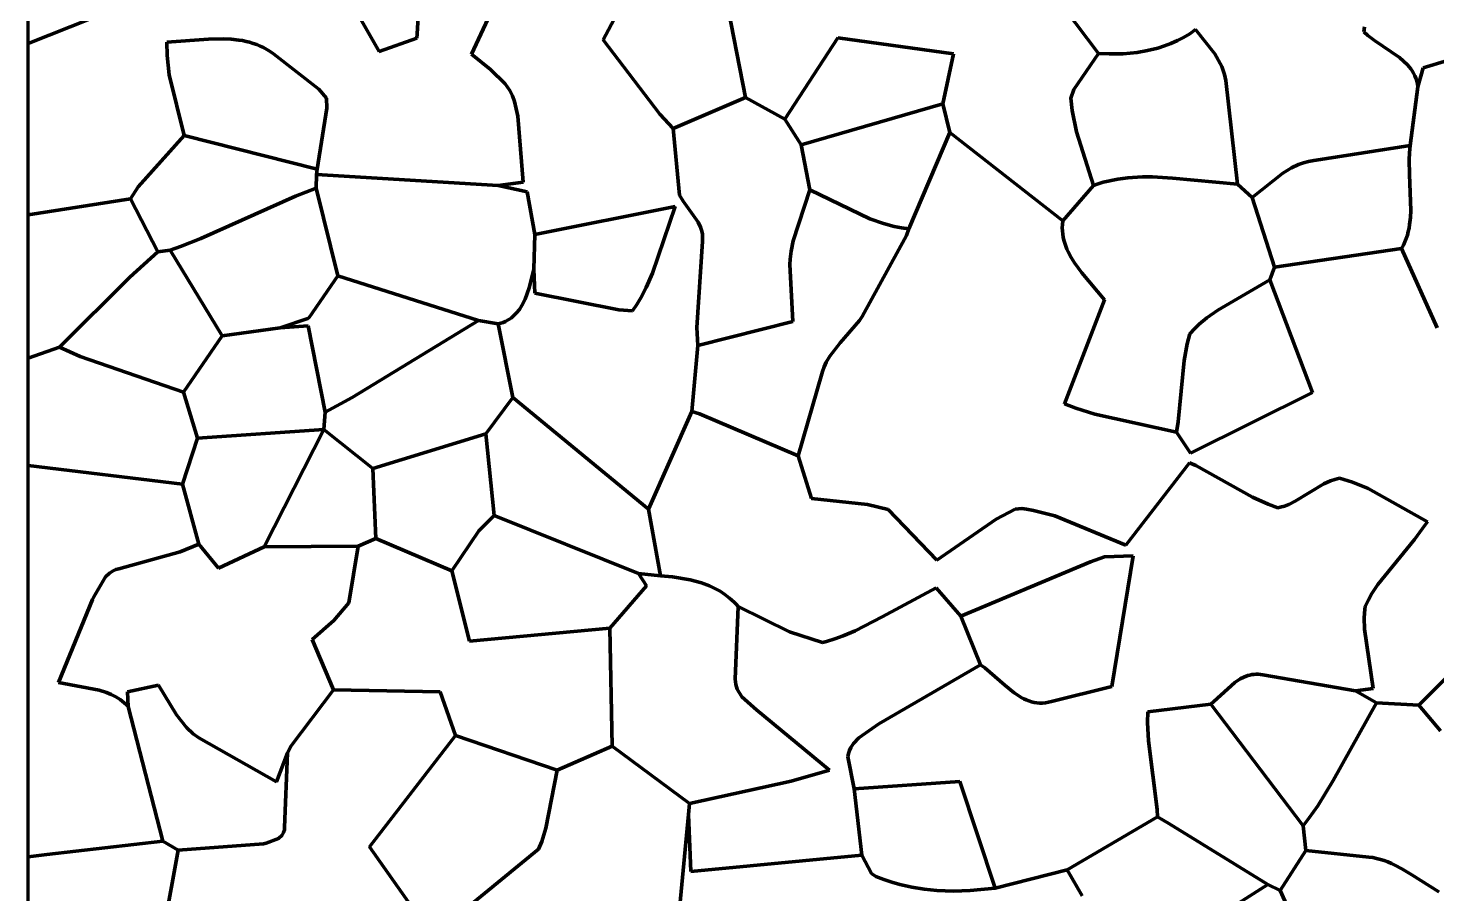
# Model space of a CAD drawing. Header units: millimetres. Extents: x 0 to 10.4, y 0 to 7.8.
# Drawn here: x 0 to 3.402, y 2.813 to 4.905 of the extents above; entities that cross this region are included whole.
import ezdxf

# ---------------------------------------------------------------- set-up
doc = ezdxf.new("R2010")
doc.units = ezdxf.units.MM
for name, color, linetype, lineweight in [('color#383838ff', 7, 'CONTINUOUS', 100), ('color#393939ff', 7, 'CONTINUOUS', 100), ('color#3e3e3eff', 7, 'CONTINUOUS', 100), ('color#464646ff', 7, 'CONTINUOUS', 100), ('color#474747ff', 7, 'CONTINUOUS', 100), ('color#494949ff', 7, 'CONTINUOUS', 100), ('color#4d4d4dff', 7, 'CONTINUOUS', 100), ('color#4e4e4eff', 7, 'CONTINUOUS', 100), ('color#525252ff', 7, 'CONTINUOUS', 100), ('color#545454ff', 7, 'CONTINUOUS', 100), ('color#555555ff', 7, 'CONTINUOUS', 100), ('color#565656ff', 7, 'CONTINUOUS', 100), ('color#585858ff', 7, 'CONTINUOUS', 100), ('color#595959ff', 7, 'CONTINUOUS', 100), ('color#5b5b5bff', 7, 'CONTINUOUS', 100), ('color#5c5c5cff', 7, 'CONTINUOUS', 100), ('color#606060ff', 7, 'CONTINUOUS', 100), ('color#626262ff', 7, 'CONTINUOUS', 100), ('color#636363ff', 7, 'CONTINUOUS', 100), ('color#676767ff', 7, 'CONTINUOUS', 100), ('color#686868ff', 7, 'CONTINUOUS', 100), ('color#696969ff', 7, 'CONTINUOUS', 100), ('color#6b6b6bff', 7, 'CONTINUOUS', 100), ('color#6c6c6cff', 7, 'CONTINUOUS', 100), ('color#6d6d6dff', 7, 'CONTINUOUS', 100), ('color#6e6e6eff', 7, 'CONTINUOUS', 100), ('color#6f6f6fff', 7, 'CONTINUOUS', 100), ('color#707070ff', 7, 'CONTINUOUS', 100), ('color#717171ff', 7, 'CONTINUOUS', 100), ('color#737373ff', 7, 'CONTINUOUS', 100), ('color#747474ff', 7, 'CONTINUOUS', 100), ('color#757575ff', 7, 'CONTINUOUS', 100), ('color#767676ff', 7, 'CONTINUOUS', 100), ('color#777777ff', 7, 'CONTINUOUS', 100), ('color#787878ff', 7, 'CONTINUOUS', 100), ('color#7b7b7bff', 7, 'CONTINUOUS', 100), ('color#7f7f7fff', 7, 'CONTINUOUS', 100), ('color#818181ff', 7, 'CONTINUOUS', 100), ('color#858585ff', 7, 'CONTINUOUS', 100), ('color#878787ff', 7, 'CONTINUOUS', 100), ('color#8c8c8cff', 7, 'CONTINUOUS', 100)]:
    doc.layers.add(name, color=color, linetype=linetype, lineweight=lineweight)

msp = doc.modelspace()

# ---------------------------------------------------------------- linework, layer by layer
at = {"layer": 'color#383838ff'}
for p, q in [((0.8245, 2.9271), (1.0317, 3.1957)), ((1.0317, 3.1957), (1.2772, 3.1122)), ((1.2772, 3.1122), (1.2502, 2.9722)), ((1.2502, 2.9722), (1.2401, 2.9402)), ((0.9282, 2.7798), (0.8245, 2.9271)), ((1.2401, 2.9402), (1.232, 2.9216)), ((1.232, 2.9216), (1.0539, 2.7745))]:
    msp.add_line(p, q, dxfattribs=at)
at = {"layer": 'color#393939ff'}
for p, q in [((0, 4.4535), (0.2473, 4.4921)), ((0.2473, 4.4921), (0.313, 4.364)), ((0, 4.1077), (0, 4.4535)), ((0.313, 4.364), (0.2452, 4.3029)), ((0.2452, 4.3029), (0.0754, 4.1341)), ((0.0754, 4.1341), (0, 4.1077))]:
    msp.add_line(p, q, dxfattribs=at)
at = {"layer": 'color#3e3e3eff'}
for p, q in [((0, 3.8482), (0.3723, 3.8033)), ((0, 2.9029), (0, 3.8482)), ((0.3723, 3.8033), (0.4123, 3.6579)), ((0.4123, 3.6579), (0.367, 3.6395)), ((0.367, 3.6395), (0.2191, 3.5988)), ((0.1866, 3.5792), (0.1584, 3.5305)), ((0.1967, 3.5884), (0.1866, 3.5792)), ((0.2055, 3.5939), (0.1967, 3.5884)), ((0.212, 3.5967), (0.2055, 3.5939)), ((0.2191, 3.5988), (0.212, 3.5967)), ((0.1556, 3.5242), (0.0732, 3.3236)), ((0.1584, 3.5305), (0.1556, 3.5242)), ((0.0732, 3.3236), (0.1715, 3.3056)), ((0.1715, 3.3056), (0.1891, 3.2998)), ((0.1891, 3.2998), (0.2005, 3.295)), ((0.2005, 3.295), (0.2114, 3.2894)), ((0.2114, 3.2894), (0.2218, 3.2828)), ((0.2218, 3.2828), (0.2269, 3.2791)), ((0.2269, 3.2791), (0.2317, 3.2751)), ((0.2317, 3.2751), (0.2365, 3.2709)), ((0.2365, 3.2709), (0.2411, 3.2663)), ((0.2411, 3.2663), (0.3251, 2.9403)), ((0.3251, 2.9403), (0.0448, 2.9082)), ((0.0448, 2.9082), (0, 2.9029))]:
    msp.add_line(p, q, dxfattribs=at)
at = {"layer": 'color#464646ff'}
for p, q in [((0.367, 3.6395), (0.4123, 3.6579)), ((0.4123, 3.6579), (0.4596, 3.6001)), ((0.4596, 3.6001), (0.5698, 3.6513)), ((0.5698, 3.6513), (0.7967, 3.6532)), ((0.7967, 3.6532), (0.774, 3.5167)), ((0.2191, 3.5988), (0.367, 3.6395)), ((0.1584, 3.5305), (0.1866, 3.5792)), ((0.1866, 3.5792), (0.1967, 3.5884)), ((0.1967, 3.5884), (0.2055, 3.5939)), ((0.2055, 3.5939), (0.212, 3.5967)), ((0.212, 3.5967), (0.2191, 3.5988)), ((0.0732, 3.3236), (0.1556, 3.5242)), ((0.1556, 3.5242), (0.1584, 3.5305)), ((0.774, 3.5167), (0.738, 3.4738)), ((0.738, 3.4738), (0.6862, 3.4275)), ((0.6862, 3.4275), (0.7376, 3.3059)), ((0.1715, 3.3056), (0.0732, 3.3236)), ((0.1891, 3.2998), (0.1715, 3.3056)), ((0.2005, 3.295), (0.1891, 3.2998)), ((0.3151, 3.3171), (0.2397, 3.3014)), ((0.2397, 3.3014), (0.2411, 3.2663)), ((0.3585, 3.2456), (0.3151, 3.3171)), ((0.7376, 3.3059), (0.6354, 3.171)), ((0.2114, 3.2894), (0.2005, 3.295)), ((0.2218, 3.2828), (0.2114, 3.2894)), ((0.2269, 3.2791), (0.2218, 3.2828)), ((0.2317, 3.2751), (0.2269, 3.2791)), ((0.2365, 3.2709), (0.2317, 3.2751)), ((0.2411, 3.2663), (0.2365, 3.2709)), ((0.3826, 3.2153), (0.3585, 3.2456)), ((0.3988, 3.2001), (0.3826, 3.2153)), ((0.4124, 3.1902), (0.3988, 3.2001)), ((0.5995, 3.0842), (0.4124, 3.1902)), ((0.6354, 3.171), (0.6261, 3.1538)), ((0.6261, 3.1538), (0.5995, 3.0842))]:
    msp.add_line(p, q, dxfattribs=at)
at = {"layer": 'color#474747ff'}
for p, q in [((0.4172, 4.3961), (0.6458, 4.499)), ((0.6458, 4.499), (0.6951, 4.5177)), ((0.6951, 4.5177), (0.7475, 4.3063)), ((0.3681, 4.3768), (0.4172, 4.3961)), ((0.3431, 4.3681), (0.3681, 4.3768)), ((0.4683, 4.1614), (0.3431, 4.3681)), ((0.7475, 4.3063), (0.6782, 4.2057)), ((0.675, 4.2028), (0.6087, 4.1809)), ((0.6782, 4.2057), (0.675, 4.2028)), ((0.6087, 4.1809), (0.4683, 4.1614)), ((1.2772, 3.1122), (1.4106, 3.1701)), ((1.4106, 3.1701), (1.5969, 3.0315)), ((1.2502, 2.9722), (1.2772, 3.1122)), ((1.5969, 3.0315), (1.5944, 3.0048)), ((1.5944, 3.0048), (1.5719, 2.7681)), ((1.2401, 2.9402), (1.2502, 2.9722)), ((0.0448, 2.9082), (0.3251, 2.9403)), ((0.3251, 2.9403), (0.3623, 2.9188)), ((1.232, 2.9216), (1.2401, 2.9402)), ((0, 2.9029), (0.0448, 2.9082)), ((0, 2.7585), (0, 2.9029)), ((0.3623, 2.9188), (0.294, 2.5466)), ((1.0539, 2.7745), (1.232, 2.9216))]:
    msp.add_line(p, q, dxfattribs=at)
at = {"layer": 'color#494949ff'}
for p, q in [((0.5698, 3.6513), (0.7139, 3.9348)), ((0.7139, 3.9348), (0.8323, 3.8407)), ((0.8323, 3.8407), (0.8396, 3.6718)), ((0.7967, 3.6532), (0.5698, 3.6513)), ((0.8396, 3.6718), (0.7967, 3.6532))]:
    msp.add_line(p, q, dxfattribs=at)
at = {"layer": 'color#4d4d4dff'}
for p, q in [((0, 4.1077), (0.0754, 4.1341)), ((0.0754, 4.1341), (0.1254, 4.1112)), ((0, 3.8482), (0, 4.1077)), ((0.1254, 4.1112), (0.3748, 4.025)), ((0.3748, 4.025), (0.4087, 3.9142)), ((0.4087, 3.9142), (0.3723, 3.8033)), ((0.3723, 3.8033), (0, 3.8482))]:
    msp.add_line(p, q, dxfattribs=at)
at = {"layer": 'color#4e4e4eff'}
for p, q in [((1.8276, 4.6851), (1.9553, 4.8811)), ((1.9553, 4.8811), (2.2343, 4.8427)), ((2.2343, 4.8427), (2.2085, 4.7214)), ((2.2085, 4.7214), (1.8668, 4.6229)), ((1.8668, 4.6229), (1.8276, 4.6851)), ((0.2659, 4.5215), (0.377, 4.6453)), ((0.377, 4.6453), (0.6975, 4.564)), ((0.6975, 4.564), (0.696, 4.5513)), ((0.696, 4.5513), (0.6951, 4.5177)), ((0.2473, 4.4921), (0.2659, 4.5215)), ((0.313, 4.364), (0.2473, 4.4921)), ((0.6458, 4.499), (0.4172, 4.3961)), ((0.6951, 4.5177), (0.6458, 4.499)), ((0.4172, 4.3961), (0.3681, 4.3768)), ((0.3431, 4.3681), (0.313, 4.364)), ((0.3681, 4.3768), (0.3431, 4.3681))]:
    msp.add_line(p, q, dxfattribs=at)
at = {"layer": 'color#525252ff'}
for p, q in [((1.0881, 3.6905), (1.1254, 3.7274)), ((1.1254, 3.7274), (1.4739, 3.5869)), ((1.0232, 3.5938), (1.0881, 3.6905)), ((1.0659, 3.4235), (1.0232, 3.5938)), ((1.4739, 3.5869), (1.4929, 3.5577)), ((1.4929, 3.5577), (1.4047, 3.4555)), ((1.4047, 3.4555), (1.0659, 3.4235))]:
    msp.add_line(p, q, dxfattribs=at)
at = {"layer": 'color#545454ff'}
for p, q in [((0.2452, 4.3029), (0.313, 4.364)), ((0.313, 4.364), (0.3431, 4.3681)), ((0.3431, 4.3681), (0.4683, 4.1614)), ((0.0754, 4.1341), (0.2452, 4.3029)), ((0.4683, 4.1614), (0.3748, 4.025)), ((0.1254, 4.1112), (0.0754, 4.1341)), ((0.3748, 4.025), (0.1254, 4.1112))]:
    msp.add_line(p, q, dxfattribs=at)
at = {"layer": 'color#555555ff'}
for p, q in [((1.5719, 2.7681), (1.5944, 3.0048)), ((1.5944, 3.0048), (1.6, 2.8673)), ((1.6, 2.8673), (2.0129, 2.9068)), ((2.0129, 2.9068), (2.0366, 2.8625)), ((2.0366, 2.8625), (2.0472, 2.855)), ((2.3353, 2.8272), (2.5087, 2.871)), ((2.5087, 2.871), (2.5452, 2.8087)), ((2.0472, 2.855), (2.0661, 2.8478)), ((2.0661, 2.8478), (2.0853, 2.8415)), ((2.0853, 2.8415), (2.1047, 2.836)), ((2.1047, 2.836), (2.1342, 2.8295)), ((2.1342, 2.8295), (2.1641, 2.8248)), ((2.1641, 2.8248), (2.1942, 2.8218)), ((2.275, 2.8213), (2.3353, 2.8272)), ((2.1942, 2.8218), (2.2346, 2.8202)), ((2.2346, 2.8202), (2.275, 2.8213))]:
    msp.add_line(p, q, dxfattribs=at)
at = {"layer": 'color#565656ff'}
for p, q in [((1.5577, 4.6624), (1.732, 4.7372)), ((1.732, 4.7372), (1.8276, 4.6851)), ((1.5729, 4.5015), (1.5577, 4.6624)), ((1.8276, 4.6851), (1.8668, 4.6229)), ((1.8668, 4.6229), (1.8876, 4.5143)), ((0.6951, 4.5177), (0.696, 4.5513)), ((0.696, 4.5513), (1.1352, 4.5241)), ((0.7475, 4.3063), (0.6951, 4.5177)), ((1.1352, 4.5241), (1.2049, 4.509)), ((1.2049, 4.509), (1.2239, 4.4064)), ((1.5814, 4.4863), (1.5729, 4.5015)), ((1.8876, 4.5143), (1.8474, 4.3911)), ((1.6177, 4.4358), (1.5814, 4.4863)), ((1.6234, 4.4242), (1.6177, 4.4358)), ((1.6263, 4.4162), (1.6234, 4.4242)), ((1.2239, 4.4064), (1.221, 4.322)), ((1.615, 4.1817), (1.6282, 4.3894)), ((1.6281, 4.4077), (1.6263, 4.4162)), ((1.6286, 4.4033), (1.6281, 4.4077)), ((1.6282, 4.3894), (1.6287, 4.3942)), ((1.6288, 4.3988), (1.6286, 4.4033)), ((1.6287, 4.3942), (1.6288, 4.3988)), ((1.8474, 4.3911), (1.8422, 4.3658)), ((1.8422, 4.3658), (1.8401, 4.3465)), ((1.221, 4.322), (1.21, 4.2772)), ((1.8401, 4.3465), (1.8397, 4.3335)), ((1.8397, 4.3335), (1.8463, 4.1961)), ((1.0875, 4.1984), (0.7475, 4.3063)), ((1.21, 4.2772), (1.2001, 4.2498)), ((1.1862, 4.2252), (1.1793, 4.2165)), ((1.1923, 4.2346), (1.1862, 4.2252)), ((1.2001, 4.2498), (1.1923, 4.2346)), ((1.1352, 4.19), (1.0875, 4.1984)), ((1.1412, 4.1917), (1.1352, 4.19)), ((1.147, 4.1938), (1.1412, 4.1917)), ((1.1525, 4.1962), (1.147, 4.1938)), ((1.1576, 4.1989), (1.1525, 4.1962)), ((1.1625, 4.2019), (1.1576, 4.1989)), ((1.1671, 4.2052), (1.1625, 4.2019)), ((1.1714, 4.2087), (1.1671, 4.2052)), ((1.1755, 4.2125), (1.1714, 4.2087)), ((1.1793, 4.2165), (1.1755, 4.2125)), ((1.8463, 4.1961), (1.6174, 4.1382)), ((1.6174, 4.1382), (1.615, 4.1817))]:
    msp.add_line(p, q, dxfattribs=at)
at = {"layer": 'color#585858ff'}
for p, q in [((2.7639, 2.69), (2.9939, 2.836)), ((2.9939, 2.836), (3.0233, 2.8218)), ((3.0233, 2.8218), (3.1177, 2.6153))]:
    msp.add_line(p, q, dxfattribs=at)
at = {"layer": 'color#595959ff'}
for p, q in [((0.3723, 3.8033), (0.4087, 3.9142)), ((0.4087, 3.9142), (0.7139, 3.9348)), ((0.7139, 3.9348), (0.5698, 3.6513)), ((0.4123, 3.6579), (0.3723, 3.8033)), ((0.4596, 3.6001), (0.4123, 3.6579)), ((0.5698, 3.6513), (0.4596, 3.6001))]:
    msp.add_line(p, q, dxfattribs=at)
at = {"layer": 'color#5b5b5bff'}
for p, q in [((0.3347, 4.8708), (0.4353, 4.8783)), ((0.3353, 4.8389), (0.3347, 4.8708)), ((0.4353, 4.8783), (0.4722, 4.8789)), ((0.4722, 4.8789), (0.4905, 4.8779)), ((0.4905, 4.8779), (0.5085, 4.8759)), ((0.5085, 4.8759), (0.5173, 4.8744)), ((0.5173, 4.8744), (0.5261, 4.8726)), ((0.5261, 4.8726), (0.5348, 4.8704)), ((0.5348, 4.8704), (0.5434, 4.8678)), ((0.5434, 4.8678), (0.5519, 4.8648)), ((0.5519, 4.8648), (0.5603, 4.8614)), ((0.3407, 4.7917), (0.3353, 4.8389)), ((0.5603, 4.8614), (0.5685, 4.8575)), ((0.5685, 4.8575), (0.5765, 4.8531)), ((0.5765, 4.8531), (0.5845, 4.8483)), ((0.5845, 4.8483), (0.5922, 4.8428)), ((0.5922, 4.8428), (0.7018, 4.7574)), ((0.377, 4.6453), (0.3407, 4.7917)), ((0.7018, 4.7574), (0.7206, 4.7354)), ((0.7206, 4.7354), (0.7209, 4.7114)), ((0.7209, 4.7114), (0.6975, 4.564)), ((0.6975, 4.564), (0.377, 4.6453)), ((0.2397, 3.3014), (0.3151, 3.3171)), ((0.2411, 3.2663), (0.2397, 3.3014)), ((0.3151, 3.3171), (0.3585, 3.2456)), ((0.3251, 2.9403), (0.2411, 3.2663)), ((0.3585, 3.2456), (0.3826, 3.2153)), ((0.3826, 3.2153), (0.3988, 3.2001)), ((0.3988, 3.2001), (0.4124, 3.1902)), ((0.4124, 3.1902), (0.5995, 3.0842)), ((0.5995, 3.0842), (0.6261, 3.1538)), ((0.6261, 3.1538), (0.6192, 2.9735)), ((0.6168, 2.9612), (0.6133, 2.9551)), ((0.6188, 2.9683), (0.6168, 2.9612)), ((0.6192, 2.9735), (0.6188, 2.9683)), ((0.3623, 2.9188), (0.3251, 2.9403)), ((0.5679, 2.9345), (0.3623, 2.9188)), ((0.5748, 2.9355), (0.5679, 2.9345)), ((0.6048, 2.947), (0.5748, 2.9355)), ((0.6133, 2.9551), (0.6048, 2.947))]:
    msp.add_line(p, q, dxfattribs=at)
at = {"layer": 'color#5c5c5cff'}
for p, q in [((0, 4.8676), (0, 5.0592)), ((0.3051, 4.9891), (0, 4.8676)), ((1.4739, 3.5869), (1.5271, 3.5812)), ((1.4929, 3.5577), (1.4739, 3.5869)), ((1.5271, 3.5812), (1.5557, 3.5789)), ((1.5557, 3.5789), (1.5983, 3.5722)), ((1.5983, 3.5722), (1.6258, 3.5647)), ((1.4047, 3.4555), (1.4929, 3.5577)), ((1.6258, 3.5647), (1.6457, 3.5573)), ((1.6457, 3.5573), (1.6584, 3.5513)), ((1.6584, 3.5513), (1.6708, 3.5445)), ((1.6708, 3.5445), (1.6826, 3.5367)), ((1.6826, 3.5367), (1.6939, 3.528)), ((1.6939, 3.528), (1.7046, 3.5183)), ((1.7046, 3.5183), (1.7097, 3.513)), ((1.7146, 3.5074), (1.7075, 3.3319)), ((1.7097, 3.513), (1.7146, 3.5074)), ((1.4106, 3.1701), (1.4047, 3.4555)), ((1.7075, 3.3319), (1.709, 3.3189)), ((1.709, 3.3189), (1.7119, 3.3081)), ((1.7119, 3.3081), (1.7234, 3.2896)), ((1.7234, 3.2896), (1.7585, 3.2577)), ((1.7585, 3.2577), (1.9348, 3.1123)), ((1.5969, 3.0315), (1.4106, 3.1701)), ((1.9348, 3.1123), (1.8428, 3.0853)), ((1.8428, 3.0853), (1.5969, 3.0315))]:
    msp.add_line(p, q, dxfattribs=at)
at = {"layer": 'color#606060ff'}
for p, q in [((0.6782, 4.2057), (0.7475, 4.3063)), ((0.7475, 4.3063), (1.0875, 4.1984)), ((0.6087, 4.1809), (0.675, 4.2028)), ((0.6765, 4.1856), (0.6087, 4.1809)), ((0.675, 4.2028), (0.6782, 4.2057)), ((0.7173, 3.9773), (0.6765, 4.1856)), ((1.0875, 4.1984), (0.7828, 4.0126)), ((0.7828, 4.0126), (0.7173, 3.9773)), ((2.5087, 2.871), (2.7269, 2.9996)), ((2.7269, 2.9996), (2.7549, 2.9833)), ((2.7549, 2.9833), (2.9939, 2.836)), ((2.5452, 2.8087), (2.5087, 2.871)), ((2.9939, 2.836), (2.7639, 2.69))]:
    msp.add_line(p, q, dxfattribs=at)
at = {"layer": 'color#626262ff'}
for p, q in [((1.0707, 4.8414), (1.1875, 5.0918)), ((1.4212, 4.9387), (1.3883, 4.8762)), ((1.3883, 4.8762), (1.5251, 4.6964)), ((1.1167, 4.8044), (1.0707, 4.8414)), ((1.1518, 4.7701), (1.1167, 4.8044)), ((1.1629, 4.7542), (1.1518, 4.7701)), ((1.1698, 4.741), (1.1629, 4.7542)), ((1.1742, 4.7271), (1.1698, 4.741)), ((1.1827, 4.6918), (1.1742, 4.7271)), ((1.5251, 4.6964), (1.5577, 4.6624)), ((1.1951, 4.5324), (1.1827, 4.6918)), ((1.5577, 4.6624), (1.5729, 4.5015)), ((1.1352, 4.5241), (1.1951, 4.5324)), ((1.2049, 4.509), (1.1352, 4.5241)), ((1.2239, 4.4064), (1.2049, 4.509)), ((1.5729, 4.5015), (1.5814, 4.4863)), ((1.5621, 4.4737), (1.2239, 4.4064)), ((1.5078, 4.3124), (1.5621, 4.4737)), ((1.5814, 4.4863), (1.6177, 4.4358)), ((1.6177, 4.4358), (1.6234, 4.4242)), ((1.6234, 4.4242), (1.6263, 4.4162)), ((1.6282, 4.3894), (1.615, 4.1817)), ((1.6263, 4.4162), (1.6281, 4.4077)), ((1.6281, 4.4077), (1.6286, 4.4033)), ((1.6287, 4.3942), (1.6282, 4.3894)), ((1.6286, 4.4033), (1.6288, 4.3988)), ((1.6288, 4.3988), (1.6287, 4.3942)), ((1.21, 4.2772), (1.221, 4.322)), ((1.221, 4.322), (1.2237, 4.2644)), ((1.4927, 4.278), (1.5078, 4.3124)), ((1.2001, 4.2498), (1.21, 4.2772)), ((1.2237, 4.2644), (1.4263, 4.2238)), ((1.4699, 4.2371), (1.4796, 4.2531)), ((1.4796, 4.2531), (1.4927, 4.278)), ((1.1793, 4.2165), (1.1862, 4.2252)), ((1.1862, 4.2252), (1.1923, 4.2346)), ((1.1923, 4.2346), (1.2001, 4.2498)), ((1.4263, 4.2238), (1.4593, 4.2215)), ((1.4593, 4.2215), (1.4699, 4.2371)), ((1.1352, 4.19), (1.1412, 4.1917)), ((1.17, 4.0121), (1.1352, 4.19)), ((1.1412, 4.1917), (1.147, 4.1938)), ((1.147, 4.1938), (1.1525, 4.1962)), ((1.1525, 4.1962), (1.1576, 4.1989)), ((1.1576, 4.1989), (1.1625, 4.2019)), ((1.1625, 4.2019), (1.1671, 4.2052)), ((1.1671, 4.2052), (1.1714, 4.2087)), ((1.1714, 4.2087), (1.1755, 4.2125)), ((1.1755, 4.2125), (1.1793, 4.2165)), ((1.615, 4.1817), (1.6174, 4.1382)), ((1.6174, 4.1382), (1.6029, 3.9786)), ((1.4981, 3.7426), (1.17, 4.0121)), ((1.6029, 3.9786), (1.4981, 3.7426)), ((0.8323, 3.8407), (1.1051, 3.9247)), ((1.1051, 3.9247), (1.1254, 3.7274)), ((0.8396, 3.6718), (0.8323, 3.8407)), ((1.1254, 3.7274), (1.0881, 3.6905)), ((1.0881, 3.6905), (1.0232, 3.5938)), ((1.0232, 3.5938), (0.8396, 3.6718)), ((0.6354, 3.171), (0.7376, 3.3059)), ((0.7376, 3.3059), (0.9951, 3.3015)), ((0.9951, 3.3015), (1.0317, 3.1957)), ((0.6261, 3.1538), (0.6354, 3.171)), ((1.0317, 3.1957), (0.8245, 2.9271)), ((0.6192, 2.9735), (0.6261, 3.1538)), ((0.6133, 2.9551), (0.6168, 2.9612)), ((0.6168, 2.9612), (0.6188, 2.9683)), ((0.6188, 2.9683), (0.6192, 2.9735)), ((0.3623, 2.9188), (0.5679, 2.9345)), ((0.5679, 2.9345), (0.5748, 2.9355)), ((0.5748, 2.9355), (0.6048, 2.947)), ((0.6048, 2.947), (0.6133, 2.9551)), ((0.8245, 2.9271), (0.9282, 2.7798)), ((0.294, 2.5466), (0.3623, 2.9188))]:
    msp.add_line(p, q, dxfattribs=at)
at = {"layer": 'color#636363ff'}
for p, q in [((1.8668, 4.6229), (2.2085, 4.7214)), ((2.2085, 4.7214), (2.2255, 4.6524)), ((2.2255, 4.6524), (2.127, 4.4195)), ((1.8876, 4.5143), (1.8668, 4.6229)), ((2.0321, 4.4441), (1.8876, 4.5143)), ((2.0658, 4.4325), (2.0321, 4.4441)), ((2.0916, 4.4256), (2.0658, 4.4325)), ((2.1091, 4.4221), (2.0916, 4.4256)), ((2.127, 4.4195), (2.1091, 4.4221))]:
    msp.add_line(p, q, dxfattribs=at)
at = {"layer": 'color#676767ff'}
for p, q in [((2.0626, 3.4825), (2.1929, 3.5525)), ((2.1929, 3.5525), (2.2526, 3.4844)), ((1.7075, 3.3319), (1.7146, 3.5074)), ((1.7146, 3.5074), (1.8382, 3.4465)), ((1.9969, 3.4488), (2.0626, 3.4825)), ((2.2526, 3.4844), (2.2995, 3.3669)), ((1.8382, 3.4465), (1.918, 3.4203)), ((1.9483, 3.4293), (1.968, 3.4365)), ((1.968, 3.4365), (1.9969, 3.4488)), ((1.918, 3.4203), (1.9282, 3.423)), ((1.9282, 3.423), (1.9483, 3.4293)), ((2.2995, 3.3669), (2.0546, 3.2237)), ((1.709, 3.3189), (1.7075, 3.3319)), ((1.7119, 3.3081), (1.709, 3.3189)), ((1.7234, 3.2896), (1.7119, 3.3081)), ((1.7585, 3.2577), (1.7234, 3.2896)), ((1.9348, 3.1123), (1.7585, 3.2577)), ((2.0546, 3.2237), (2.006, 3.1905)), ((1.9867, 3.1666), (1.9835, 3.1596)), ((1.9928, 3.1763), (1.9867, 3.1666)), ((2.006, 3.1905), (1.9928, 3.1763)), ((1.9812, 3.1521), (1.9797, 3.1441)), ((1.9797, 3.1441), (1.9946, 3.0672)), ((1.9835, 3.1596), (1.9812, 3.1521)), ((1.8428, 3.0853), (1.9348, 3.1123)), ((1.5969, 3.0315), (1.8428, 3.0853)), ((1.9946, 3.0672), (2.0129, 2.9068)), ((1.5944, 3.0048), (1.5969, 3.0315)), ((1.6, 2.8673), (1.5944, 3.0048)), ((2.0129, 2.9068), (1.6, 2.8673))]:
    msp.add_line(p, q, dxfattribs=at)
at = {"layer": 'color#686868ff'}
for p, q in [((0.9397, 4.8906), (0.9555, 5.1741)), ((1.1875, 5.0918), (1.0707, 4.8414)), ((0, 4.8676), (0.3051, 4.9891)), ((0.7865, 4.9554), (0.8477, 4.8482)), ((0, 4.4535), (0, 4.8676)), ((0.4353, 4.8783), (0.3347, 4.8708)), ((0.3347, 4.8708), (0.3353, 4.8389)), ((0.4722, 4.8789), (0.4353, 4.8783)), ((0.4905, 4.8779), (0.4722, 4.8789)), ((0.5085, 4.8759), (0.4905, 4.8779)), ((0.5173, 4.8744), (0.5085, 4.8759)), ((0.5261, 4.8726), (0.5173, 4.8744)), ((0.5348, 4.8704), (0.5261, 4.8726)), ((0.5434, 4.8678), (0.5348, 4.8704)), ((0.5519, 4.8648), (0.5434, 4.8678)), ((0.5603, 4.8614), (0.5519, 4.8648)), ((0.8477, 4.8482), (0.9383, 4.8806)), ((0.9383, 4.8806), (0.9397, 4.8906)), ((0.3353, 4.8389), (0.3407, 4.7917)), ((0.5685, 4.8575), (0.5603, 4.8614)), ((0.5765, 4.8531), (0.5685, 4.8575)), ((0.5845, 4.8483), (0.5765, 4.8531)), ((0.5922, 4.8428), (0.5845, 4.8483)), ((0.7018, 4.7574), (0.5922, 4.8428)), ((1.0707, 4.8414), (1.1167, 4.8044)), ((1.1167, 4.8044), (1.1518, 4.7701)), ((0.3407, 4.7917), (0.377, 4.6453)), ((1.1518, 4.7701), (1.1629, 4.7542)), ((0.7206, 4.7354), (0.7018, 4.7574)), ((0.7209, 4.7114), (0.7206, 4.7354)), ((1.1629, 4.7542), (1.1698, 4.741)), ((1.1698, 4.741), (1.1742, 4.7271)), ((0.6975, 4.564), (0.7209, 4.7114)), ((1.1742, 4.7271), (1.1827, 4.6918)), ((1.1827, 4.6918), (1.1951, 4.5324)), ((0.377, 4.6453), (0.2659, 4.5215)), ((0.696, 4.5513), (0.6975, 4.564)), ((1.1352, 4.5241), (0.696, 4.5513)), ((1.1951, 4.5324), (1.1352, 4.5241)), ((0.2473, 4.4921), (0, 4.4535)), ((0.2659, 4.5215), (0.2473, 4.4921))]:
    msp.add_line(p, q, dxfattribs=at)
at = {"layer": 'color#696969ff'}
for p, q in [((1.8474, 4.3911), (1.8876, 4.5143)), ((1.8876, 4.5143), (2.0321, 4.4441)), ((2.0321, 4.4441), (2.0658, 4.4325)), ((2.0658, 4.4325), (2.0916, 4.4256)), ((2.0916, 4.4256), (2.1091, 4.4221)), ((1.8422, 4.3658), (1.8474, 4.3911)), ((2.1208, 4.404), (2.0137, 4.2082)), ((2.1091, 4.4221), (2.127, 4.4195)), ((2.127, 4.4195), (2.1208, 4.404)), ((1.8401, 4.3465), (1.8422, 4.3658)), ((1.8397, 4.3335), (1.8401, 4.3465)), ((1.8463, 4.1961), (1.8397, 4.3335)), ((1.6174, 4.1382), (1.8463, 4.1961)), ((2.0073, 4.1983), (1.9612, 4.1445)), ((2.0137, 4.2082), (2.0073, 4.1983)), ((1.6029, 3.9786), (1.6174, 4.1382)), ((1.9612, 4.1445), (1.9357, 4.1125)), ((1.9219, 4.0868), (1.918, 4.0755)), ((1.9268, 4.0974), (1.9219, 4.0868)), ((1.9357, 4.1125), (1.9268, 4.0974)), ((1.9164, 4.0696), (1.8596, 3.8714)), ((1.918, 4.0755), (1.9164, 4.0696)), ((1.1051, 3.9247), (1.17, 4.0121)), ((1.17, 4.0121), (1.4981, 3.7426)), ((1.6211, 3.9725), (1.6029, 3.9786)), ((1.8596, 3.8714), (1.6211, 3.9725)), ((1.1254, 3.7274), (1.1051, 3.9247)), ((1.4981, 3.7426), (1.5271, 3.5812)), ((1.4739, 3.5869), (1.1254, 3.7274)), ((1.5271, 3.5812), (1.4739, 3.5869))]:
    msp.add_line(p, q, dxfattribs=at)
at = {"layer": 'color#6b6b6bff'}
for p, q in [((0.774, 3.5167), (0.7967, 3.6532)), ((0.7967, 3.6532), (0.8396, 3.6718)), ((0.8396, 3.6718), (1.0232, 3.5938)), ((1.0232, 3.5938), (1.0659, 3.4235)), ((0.738, 3.4738), (0.774, 3.5167)), ((0.6862, 3.4275), (0.738, 3.4738)), ((1.0659, 3.4235), (1.4047, 3.4555)), ((1.4047, 3.4555), (1.4106, 3.1701)), ((0.7376, 3.3059), (0.6862, 3.4275)), ((0.9951, 3.3015), (0.7376, 3.3059)), ((1.0317, 3.1957), (0.9951, 3.3015)), ((2.7039, 3.2534), (2.8558, 3.2714)), ((2.8558, 3.2714), (3.079, 2.9777)), ((2.7031, 3.227), (2.7039, 3.2534)), ((2.7054, 3.1832), (2.7031, 3.227)), ((1.2772, 3.1122), (1.0317, 3.1957)), ((1.4106, 3.1701), (1.2772, 3.1122)), ((2.726, 3.0172), (2.7054, 3.1832)), ((2.7269, 2.9996), (2.726, 3.0172)), ((2.7549, 2.9833), (2.7269, 2.9996)), ((2.9939, 2.836), (2.7549, 2.9833)), ((3.079, 2.9777), (3.0853, 2.9183)), ((3.0853, 2.9183), (3.0233, 2.8218)), ((3.0233, 2.8218), (2.9939, 2.836))]:
    msp.add_line(p, q, dxfattribs=at)
at = {"layer": 'color#6c6c6cff'}
for p, q in [((1.9946, 3.0672), (2.25, 3.085)), ((2.0129, 2.9068), (1.9946, 3.0672)), ((2.25, 3.085), (2.3353, 2.8272)), ((2.0366, 2.8625), (2.0129, 2.9068)), ((2.0472, 2.855), (2.0366, 2.8625)), ((2.0661, 2.8478), (2.0472, 2.855)), ((2.0853, 2.8415), (2.0661, 2.8478)), ((2.1047, 2.836), (2.0853, 2.8415)), ((2.1342, 2.8295), (2.1047, 2.836)), ((2.1641, 2.8248), (2.1342, 2.8295)), ((2.1942, 2.8218), (2.1641, 2.8248)), ((2.3353, 2.8272), (2.275, 2.8213)), ((2.2346, 2.8202), (2.1942, 2.8218)), ((2.275, 2.8213), (2.2346, 2.8202))]:
    msp.add_line(p, q, dxfattribs=at)
at = {"layer": 'color#6d6d6dff'}
for p, q in [((2.5845, 4.8436), (2.4052, 5.081)), ((2.8192, 4.901), (2.8049, 4.8912)), ((2.8657, 4.8422), (2.8192, 4.901)), ((3.2267, 4.9081), (3.2256, 4.8956)), ((2.7596, 4.8676), (2.7438, 4.8616)), ((2.7751, 4.8745), (2.7596, 4.8676)), ((2.7902, 4.8823), (2.7751, 4.8745)), ((2.8049, 4.8912), (2.7902, 4.8823)), ((3.2256, 4.8956), (3.2351, 4.8868)), ((3.2351, 4.8868), (3.2508, 4.8747)), ((3.2508, 4.8747), (3.3117, 4.8335)), ((2.6101, 4.8424), (2.5845, 4.8436)), ((2.6443, 4.8429), (2.6101, 4.8424)), ((2.6782, 4.8461), (2.6443, 4.8429)), ((2.7032, 4.8504), (2.6782, 4.8461)), ((2.7278, 4.8565), (2.7032, 4.8504)), ((2.7438, 4.8616), (2.7278, 4.8565)), ((2.8822, 4.8117), (2.8657, 4.8422)), ((3.3117, 4.8335), (3.3216, 4.8252)), ((2.8888, 4.7929), (2.8822, 4.8117)), ((3.3216, 4.8252), (3.3307, 4.8162)), ((3.3307, 4.8162), (3.3349, 4.8114)), ((3.3349, 4.8114), (3.3388, 4.8063)), ((3.3388, 4.8063), (3.3424, 4.8011)), ((3.3424, 4.8011), (3.3456, 4.7955)), ((2.892, 4.778), (2.8888, 4.7929)), ((2.9201, 4.528), (2.892, 4.778)), ((3.356, 4.7632), (3.3377, 4.6207)), ((3.3456, 4.7955), (3.3485, 4.7897)), ((3.3485, 4.7897), (3.351, 4.7836)), ((3.351, 4.7836), (3.3531, 4.7771)), ((3.3531, 4.7771), (3.3548, 4.7704)), ((3.3548, 4.7704), (3.356, 4.7632)), ((3.3377, 4.6207), (3.1107, 4.5854)), ((3.0509, 4.5674), (3.0295, 4.5546)), ((3.0678, 4.5753), (3.0509, 4.5674)), ((3.0795, 4.5794), (3.0678, 4.5753)), ((3.0917, 4.5827), (3.0795, 4.5794)), ((3.1043, 4.5848), (3.0917, 4.5827)), ((3.1107, 4.5854), (3.1043, 4.5848)), ((2.9554, 4.4958), (2.9201, 4.528)), ((3.0295, 4.5546), (2.9554, 4.4958)), ((2.2526, 3.4844), (2.5652, 3.6154)), ((2.5652, 3.6154), (2.5995, 3.6277)), ((2.5995, 3.6277), (2.6683, 3.6296)), ((2.6683, 3.6296), (2.6169, 3.314)), ((2.2995, 3.3669), (2.2526, 3.4844)), ((2.3103, 3.3592), (2.2995, 3.3669)), ((2.3586, 3.3171), (2.3103, 3.3592)), ((2.3807, 3.2991), (2.3586, 3.3171)), ((2.6169, 3.314), (2.471, 3.278)), ((2.3922, 3.2913), (2.3807, 3.2991)), ((2.3981, 3.2878), (2.3922, 3.2913)), ((2.4041, 3.2846), (2.3981, 3.2878)), ((2.4102, 3.2817), (2.4041, 3.2846)), ((2.4164, 3.2793), (2.4102, 3.2817)), ((2.4227, 3.2773), (2.4164, 3.2793)), ((2.4291, 3.2758), (2.4227, 3.2773)), ((2.4357, 3.2747), (2.4291, 3.2758)), ((2.4425, 3.2742), (2.4357, 3.2747)), ((2.4493, 3.2742), (2.4425, 3.2742)), ((2.4564, 3.2748), (2.4493, 3.2742)), ((2.4636, 3.2761), (2.4564, 3.2748)), ((2.471, 3.278), (2.4636, 3.2761))]:
    msp.add_line(p, q, dxfattribs=at)
at = {"layer": 'color#6e6e6eff'}
for p, q in [((1.6814, 4.9973), (1.732, 4.7372)), ((1.3883, 4.8762), (1.4212, 4.9387)), ((1.5251, 4.6964), (1.3883, 4.8762)), ((1.732, 4.7372), (1.5577, 4.6624)), ((1.5577, 4.6624), (1.5251, 4.6964))]:
    msp.add_line(p, q, dxfattribs=at)
at = {"layer": 'color#6f6f6fff'}
for p, q in [((0.7828, 4.0126), (1.0875, 4.1984)), ((1.0875, 4.1984), (1.1352, 4.19)), ((1.1352, 4.19), (1.17, 4.0121)), ((0.7173, 3.9773), (0.7828, 4.0126)), ((1.17, 4.0121), (1.1051, 3.9247)), ((0.7139, 3.9348), (0.7173, 3.9773)), ((0.8323, 3.8407), (0.7139, 3.9348)), ((1.1051, 3.9247), (0.8323, 3.8407))]:
    msp.add_line(p, q, dxfattribs=at)
at = {"layer": 'color#707070ff'}
for p, q in [((0.9555, 5.1741), (0.9397, 4.8906)), ((0.8477, 4.8482), (0.7865, 4.9554)), ((0.9383, 4.8806), (0.8477, 4.8482)), ((0.9397, 4.8906), (0.9383, 4.8806))]:
    msp.add_line(p, q, dxfattribs=at)
at = {"layer": 'color#717171ff'}
for p, q in [((2.4052, 5.081), (2.5845, 4.8436)), ((1.732, 4.7372), (1.6814, 4.9973)), ((1.9553, 4.8811), (1.8276, 4.6851)), ((2.2343, 4.8427), (1.9553, 4.8811)), ((2.2085, 4.7214), (2.2343, 4.8427)), ((2.5845, 4.8436), (2.5252, 4.7563)), ((1.8276, 4.6851), (1.732, 4.7372)), ((2.5252, 4.7563), (2.5181, 4.7355)), ((2.5181, 4.7355), (2.5211, 4.7056)), ((2.2255, 4.6524), (2.2085, 4.7214)), ((2.5211, 4.7056), (2.5319, 4.6542)), ((2.4982, 4.4388), (2.2255, 4.6524)), ((2.5319, 4.6542), (2.5725, 4.5248)), ((2.5725, 4.5248), (2.4982, 4.4388)), ((2.8727, 4.2234), (2.9987, 4.2966)), ((2.9987, 4.2966), (3.1018, 4.0247)), ((2.8465, 4.2047), (2.8727, 4.2234)), ((2.8165, 4.178), (2.828, 4.1892)), ((2.828, 4.1892), (2.8465, 4.2047)), ((2.7992, 4.1422), (2.8056, 4.166)), ((2.8056, 4.166), (2.8165, 4.178)), ((2.7919, 4.1016), (2.7992, 4.1422)), ((2.7772, 3.9532), (2.7919, 4.1016)), ((3.1018, 4.0247), (2.8065, 3.8776)), ((2.7727, 3.9288), (2.7772, 3.9532)), ((2.8065, 3.8776), (2.7727, 3.9288))]:
    msp.add_line(p, q, dxfattribs=at)
at = {"layer": 'color#737373ff'}
for p, q in [((3.0233, 2.8218), (3.0853, 2.9183)), ((3.0853, 2.9183), (3.2374, 2.9023)), ((3.2374, 2.9023), (3.247, 2.9009)), ((3.247, 2.9009), (3.2564, 2.8991)), ((3.2564, 2.8991), (3.2656, 2.8967)), ((3.2656, 2.8967), (3.2746, 2.8938)), ((3.2746, 2.8938), (3.2834, 2.8905)), ((3.2834, 2.8905), (3.2921, 2.8869)), ((3.2921, 2.8869), (3.3006, 2.8829)), ((3.3006, 2.8829), (3.3173, 2.874)), ((3.3173, 2.874), (3.3417, 2.8591)), ((3.3417, 2.8591), (3.4063, 2.8181)), ((3.1177, 2.6153), (3.0233, 2.8218))]:
    msp.add_line(p, q, dxfattribs=at)
at = {"layer": 'color#747474ff'}
for p, q in [((3.1107, 4.5854), (3.3377, 4.6207)), ((3.3359, 4.6035), (3.3351, 4.5862)), ((3.3377, 4.6207), (3.3359, 4.6035)), ((3.0295, 4.5546), (3.0509, 4.5674)), ((3.0509, 4.5674), (3.0678, 4.5753)), ((3.0678, 4.5753), (3.0795, 4.5794)), ((3.0795, 4.5794), (3.0917, 4.5827)), ((3.0917, 4.5827), (3.1043, 4.5848)), ((3.1043, 4.5848), (3.1107, 4.5854)), ((3.3351, 4.5862), (3.3358, 4.5513)), ((2.9554, 4.4958), (3.0295, 4.5546)), ((3.3358, 4.5513), (3.3392, 4.4641)), ((3.0095, 4.3272), (2.9554, 4.4958)), ((3.3392, 4.4641), (3.3382, 4.4469)), ((3.3361, 4.4299), (3.3346, 4.4215)), ((3.3382, 4.4469), (3.3361, 4.4299)), ((3.3246, 4.3884), (3.3209, 4.3803)), ((3.3278, 4.3966), (3.3246, 4.3884)), ((3.3305, 4.4048), (3.3278, 4.3966)), ((3.3327, 4.4131), (3.3305, 4.4048)), ((3.3346, 4.4215), (3.3327, 4.4131)), ((3.3168, 4.3723), (3.0095, 4.3272)), ((3.3209, 4.3803), (3.3168, 4.3723))]:
    msp.add_line(p, q, dxfattribs=at)
at = {"layer": 'color#757575ff'}
for p, q in [((1.2239, 4.4064), (1.5621, 4.4737)), ((1.5621, 4.4737), (1.5078, 4.3124)), ((1.221, 4.322), (1.2239, 4.4064)), ((1.2237, 4.2644), (1.221, 4.322)), ((1.5078, 4.3124), (1.4927, 4.278)), ((1.4263, 4.2238), (1.2237, 4.2644)), ((1.4796, 4.2531), (1.4699, 4.2371)), ((1.4927, 4.278), (1.4796, 4.2531)), ((1.4593, 4.2215), (1.4263, 4.2238)), ((1.4699, 4.2371), (1.4593, 4.2215))]:
    msp.add_line(p, q, dxfattribs=at)
at = {"layer": 'color#767676ff'}
for p, q in [((3.2256, 4.8956), (3.2267, 4.9081)), ((3.2351, 4.8868), (3.2256, 4.8956)), ((3.2508, 4.8747), (3.2351, 4.8868)), ((3.3117, 4.8335), (3.2508, 4.8747)), ((3.3216, 4.8252), (3.3117, 4.8335)), ((3.5104, 4.8519), (3.3688, 4.8087)), ((3.3307, 4.8162), (3.3216, 4.8252)), ((3.3349, 4.8114), (3.3307, 4.8162)), ((3.3388, 4.8063), (3.3349, 4.8114)), ((3.3424, 4.8011), (3.3388, 4.8063)), ((3.3456, 4.7955), (3.3424, 4.8011)), ((3.3688, 4.8087), (3.356, 4.7632)), ((3.3485, 4.7897), (3.3456, 4.7955)), ((3.351, 4.7836), (3.3485, 4.7897)), ((3.3531, 4.7771), (3.351, 4.7836)), ((3.3548, 4.7704), (3.3531, 4.7771)), ((3.356, 4.7632), (3.3548, 4.7704))]:
    msp.add_line(p, q, dxfattribs=at)
at = {"layer": 'color#777777ff'}
for p, q in [((1.4981, 3.7426), (1.6029, 3.9786)), ((1.6029, 3.9786), (1.6211, 3.9725)), ((1.6211, 3.9725), (1.8596, 3.8714)), ((1.8596, 3.8714), (1.8913, 3.7683)), ((2.6507, 3.6556), (2.8045, 3.8546)), ((2.8045, 3.8546), (2.8196, 3.8478)), ((2.8196, 3.8478), (2.9568, 3.7717)), ((3.129, 3.8038), (3.1446, 3.8109)), ((3.1446, 3.8109), (3.1554, 3.8146)), ((3.1554, 3.8146), (3.1667, 3.8173)), ((3.1667, 3.8173), (3.1981, 3.8078)), ((3.0599, 3.7617), (3.129, 3.8038)), ((3.1981, 3.8078), (3.2361, 3.7928)), ((3.2361, 3.7928), (3.3788, 3.7118)), ((1.5271, 3.5812), (1.4981, 3.7426)), ((1.8913, 3.7683), (2.0265, 3.7535)), ((2.0265, 3.7535), (2.0768, 3.7419)), ((2.0768, 3.7419), (2.1943, 3.6198)), ((2.3372, 3.7181), (2.3834, 3.7425)), ((2.3834, 3.7425), (2.3995, 3.7445)), ((2.3995, 3.7445), (2.4107, 3.7429)), ((2.4107, 3.7429), (2.4281, 3.7396)), ((2.9568, 3.7717), (2.9941, 3.7545)), ((2.9941, 3.7545), (3.0174, 3.7461)), ((3.0174, 3.7461), (3.023, 3.7472)), ((3.023, 3.7472), (3.0339, 3.7502)), ((3.0339, 3.7502), (3.0445, 3.7542)), ((3.0445, 3.7542), (3.0599, 3.7617)), ((2.1943, 3.6198), (2.3372, 3.7181)), ((2.4281, 3.7396), (2.4793, 3.7263)), ((2.4793, 3.7263), (2.6507, 3.6556)), ((3.3788, 3.7118), (3.3739, 3.7046)), ((3.3739, 3.7046), (3.3476, 3.6696)), ((3.3476, 3.6696), (3.2592, 3.5606)), ((2.5652, 3.6154), (2.2526, 3.4844)), ((2.5995, 3.6277), (2.5652, 3.6154)), ((2.6683, 3.6296), (2.5995, 3.6277)), ((2.6169, 3.314), (2.6683, 3.6296)), ((1.5557, 3.5789), (1.5271, 3.5812)), ((1.5983, 3.5722), (1.5557, 3.5789)), ((1.6258, 3.5647), (1.5983, 3.5722)), ((1.6457, 3.5573), (1.6258, 3.5647)), ((1.6584, 3.5513), (1.6457, 3.5573)), ((1.6708, 3.5445), (1.6584, 3.5513)), ((1.6826, 3.5367), (1.6708, 3.5445)), ((2.1929, 3.5525), (2.0626, 3.4825)), ((2.2526, 3.4844), (2.1929, 3.5525)), ((3.245, 3.5387), (3.2364, 3.5235)), ((3.2592, 3.5606), (3.245, 3.5387)), ((1.6939, 3.528), (1.6826, 3.5367)), ((1.7046, 3.5183), (1.6939, 3.528)), ((1.7097, 3.513), (1.7046, 3.5183)), ((1.7146, 3.5074), (1.7097, 3.513)), ((1.8382, 3.4465), (1.7146, 3.5074)), ((3.2286, 3.5078), (3.2278, 3.5009)), ((3.2364, 3.5235), (3.2286, 3.5078)), ((2.0626, 3.4825), (1.9969, 3.4488)), ((3.2278, 3.5009), (3.2265, 3.4804)), ((3.2265, 3.4804), (3.2271, 3.453)), ((1.918, 3.4203), (1.8382, 3.4465)), ((1.968, 3.4365), (1.9483, 3.4293)), ((1.9969, 3.4488), (1.968, 3.4365)), ((3.2271, 3.453), (3.2477, 3.3098)), ((1.9282, 3.423), (1.918, 3.4203)), ((1.9483, 3.4293), (1.9282, 3.423)), ((2.0546, 3.2237), (2.2995, 3.3669)), ((2.2995, 3.3669), (2.3103, 3.3592)), ((2.3103, 3.3592), (2.3586, 3.3171)), ((2.9357, 3.3371), (2.9267, 3.3325)), ((2.9451, 3.3406), (2.9357, 3.3371)), ((2.9499, 3.3419), (2.9451, 3.3406)), ((2.9549, 3.3429), (2.9499, 3.3419)), ((2.9599, 3.3435), (2.9549, 3.3429)), ((2.9651, 3.3438), (2.9599, 3.3435)), ((2.9704, 3.3437), (2.9651, 3.3438)), ((2.9758, 3.3432), (2.9704, 3.3437)), ((2.9814, 3.3422), (2.9758, 3.3432)), ((3.2051, 3.304), (2.9814, 3.3422)), ((2.3586, 3.3171), (2.3807, 3.2991)), ((2.471, 3.278), (2.6169, 3.314)), ((2.9138, 3.3241), (2.8633, 3.278)), ((2.9267, 3.3325), (2.9138, 3.3241)), ((3.2477, 3.3098), (3.2051, 3.304)), ((2.3807, 3.2991), (2.3922, 3.2913)), ((2.3922, 3.2913), (2.3981, 3.2878)), ((2.3981, 3.2878), (2.4041, 3.2846)), ((2.4041, 3.2846), (2.4102, 3.2817)), ((2.4102, 3.2817), (2.4164, 3.2793)), ((2.4164, 3.2793), (2.4227, 3.2773)), ((2.4227, 3.2773), (2.4291, 3.2758)), ((2.4291, 3.2758), (2.4357, 3.2747)), ((2.4357, 3.2747), (2.4425, 3.2742)), ((2.4425, 3.2742), (2.4493, 3.2742)), ((2.4493, 3.2742), (2.4564, 3.2748)), ((2.4564, 3.2748), (2.4636, 3.2761)), ((2.4636, 3.2761), (2.471, 3.278)), ((2.8558, 3.2714), (2.7039, 3.2534)), ((2.8633, 3.278), (2.8558, 3.2714)), ((2.7039, 3.2534), (2.7031, 3.227)), ((2.006, 3.1905), (2.0546, 3.2237)), ((2.7031, 3.227), (2.7054, 3.1832)), ((1.9835, 3.1596), (1.9867, 3.1666)), ((1.9867, 3.1666), (1.9928, 3.1763)), ((1.9928, 3.1763), (2.006, 3.1905)), ((2.7054, 3.1832), (2.726, 3.0172)), ((1.9797, 3.1441), (1.9812, 3.1521)), ((1.9946, 3.0672), (1.9797, 3.1441)), ((1.9812, 3.1521), (1.9835, 3.1596)), ((2.25, 3.085), (1.9946, 3.0672)), ((2.3353, 2.8272), (2.25, 3.085)), ((2.7269, 2.9996), (2.5087, 2.871)), ((2.726, 3.0172), (2.7269, 2.9996)), ((2.5087, 2.871), (2.3353, 2.8272))]:
    msp.add_line(p, q, dxfattribs=at)
at = {"layer": 'color#787878ff'}
for p, q in [((2.4982, 4.4388), (2.5725, 4.5248)), ((2.5725, 4.5248), (2.5842, 4.5287)), ((2.5842, 4.5287), (2.596, 4.5322)), ((2.596, 4.5322), (2.6078, 4.5351)), ((2.6078, 4.5351), (2.6196, 4.5377)), ((2.6196, 4.5377), (2.6315, 4.5398)), ((2.6315, 4.5398), (2.6433, 4.5415)), ((2.6433, 4.5415), (2.6553, 4.5429)), ((2.6553, 4.5429), (2.6672, 4.5439)), ((2.6672, 4.5439), (2.6912, 4.545)), ((2.6912, 4.545), (2.7152, 4.545)), ((2.7152, 4.545), (2.7634, 4.5425)), ((2.7634, 4.5425), (2.9201, 4.528)), ((2.9201, 4.528), (2.9554, 4.4958)), ((2.9554, 4.4958), (3.0095, 4.3272)), ((2.4973, 4.4226), (2.4975, 4.4306)), ((2.4976, 4.4147), (2.4973, 4.4226)), ((2.4975, 4.4306), (2.4982, 4.4388)), ((2.4984, 4.4071), (2.4976, 4.4147)), ((2.4996, 4.3995), (2.4984, 4.4071)), ((2.5013, 4.3922), (2.4996, 4.3995)), ((2.5033, 4.385), (2.5013, 4.3922)), ((2.5057, 4.3779), (2.5033, 4.385)), ((2.5084, 4.371), (2.5057, 4.3779)), ((2.5114, 4.3641), (2.5084, 4.371)), ((2.5184, 4.3508), (2.5114, 4.3641)), ((2.5264, 4.338), (2.5184, 4.3508)), ((2.5446, 4.3132), (2.5264, 4.338)), ((3.0095, 4.3272), (2.9987, 4.2966)), ((2.599, 4.2482), (2.5446, 4.3132)), ((2.9987, 4.2966), (2.8727, 4.2234)), ((2.5029, 3.9971), (2.599, 4.2482)), ((2.8727, 4.2234), (2.8465, 4.2047)), ((2.828, 4.1892), (2.8165, 4.178)), ((2.8465, 4.2047), (2.828, 4.1892)), ((2.8056, 4.166), (2.7992, 4.1422)), ((2.8165, 4.178), (2.8056, 4.166)), ((2.7992, 4.1422), (2.7919, 4.1016)), ((2.7919, 4.1016), (2.7772, 3.9532)), ((2.5298, 3.9866), (2.5029, 3.9971)), ((2.5756, 3.9722), (2.5298, 3.9866)), ((2.7727, 3.9288), (2.5756, 3.9722)), ((2.7772, 3.9532), (2.7727, 3.9288))]:
    msp.add_line(p, q, dxfattribs=at)
at = {"layer": 'color#7b7b7bff'}
for p, q in [((2.8049, 4.8912), (2.8192, 4.901)), ((2.8192, 4.901), (2.8657, 4.8422)), ((2.7438, 4.8616), (2.7596, 4.8676)), ((2.7596, 4.8676), (2.7751, 4.8745)), ((2.7751, 4.8745), (2.7902, 4.8823)), ((2.7902, 4.8823), (2.8049, 4.8912)), ((2.5252, 4.7563), (2.5845, 4.8436)), ((2.5845, 4.8436), (2.6101, 4.8424)), ((2.6101, 4.8424), (2.6443, 4.8429)), ((2.6443, 4.8429), (2.6782, 4.8461)), ((2.6782, 4.8461), (2.7032, 4.8504)), ((2.7032, 4.8504), (2.7278, 4.8565)), ((2.7278, 4.8565), (2.7438, 4.8616)), ((2.8657, 4.8422), (2.8822, 4.8117)), ((2.8822, 4.8117), (2.8888, 4.7929)), ((2.8888, 4.7929), (2.892, 4.778)), ((2.892, 4.778), (2.9201, 4.528)), ((2.5181, 4.7355), (2.5252, 4.7563)), ((2.5211, 4.7056), (2.5181, 4.7355)), ((2.5319, 4.6542), (2.5211, 4.7056)), ((2.5725, 4.5248), (2.5319, 4.6542)), ((2.5842, 4.5287), (2.5725, 4.5248)), ((2.596, 4.5322), (2.5842, 4.5287)), ((2.6078, 4.5351), (2.596, 4.5322)), ((2.6196, 4.5377), (2.6078, 4.5351)), ((2.6315, 4.5398), (2.6196, 4.5377)), ((2.6433, 4.5415), (2.6315, 4.5398)), ((2.6553, 4.5429), (2.6433, 4.5415)), ((2.6672, 4.5439), (2.6553, 4.5429)), ((2.6912, 4.545), (2.6672, 4.5439)), ((2.7152, 4.545), (2.6912, 4.545)), ((2.7634, 4.5425), (2.7152, 4.545)), ((2.9201, 4.528), (2.7634, 4.5425)), ((3.1515, 3.0869), (3.2562, 3.2745)), ((3.2562, 3.2745), (3.3581, 3.2691)), ((3.3581, 3.2691), (3.4105, 3.207)), ((3.1141, 3.026), (3.1515, 3.0869)), ((3.079, 2.9777), (3.0936, 2.9967)), ((3.0936, 2.9967), (3.1141, 3.026)), ((3.0853, 2.9183), (3.079, 2.9777)), ((3.2374, 2.9023), (3.0853, 2.9183)), ((3.247, 2.9009), (3.2374, 2.9023)), ((3.2564, 2.8991), (3.247, 2.9009)), ((3.2656, 2.8967), (3.2564, 2.8991)), ((3.2746, 2.8938), (3.2656, 2.8967)), ((3.2834, 2.8905), (3.2746, 2.8938)), ((3.2921, 2.8869), (3.2834, 2.8905)), ((3.3006, 2.8829), (3.2921, 2.8869)), ((3.3173, 2.874), (3.3006, 2.8829)), ((3.3417, 2.8591), (3.3173, 2.874)), ((3.4063, 2.8181), (3.3417, 2.8591))]:
    msp.add_line(p, q, dxfattribs=at)
at = {"layer": 'color#7f7f7fff'}
for p, q in [((2.127, 4.4195), (2.2255, 4.6524)), ((2.2255, 4.6524), (2.4982, 4.4388)), ((2.4975, 4.4306), (2.4973, 4.4226)), ((2.4973, 4.4226), (2.4976, 4.4147)), ((2.4982, 4.4388), (2.4975, 4.4306)), ((2.0137, 4.2082), (2.1208, 4.404)), ((2.1208, 4.404), (2.127, 4.4195)), ((2.4976, 4.4147), (2.4984, 4.4071)), ((2.4984, 4.4071), (2.4996, 4.3995)), ((2.4996, 4.3995), (2.5013, 4.3922)), ((2.5013, 4.3922), (2.5033, 4.385)), ((2.5033, 4.385), (2.5057, 4.3779)), ((2.5057, 4.3779), (2.5084, 4.371)), ((2.5084, 4.371), (2.5114, 4.3641)), ((2.5114, 4.3641), (2.5184, 4.3508)), ((3.0095, 4.3272), (3.3168, 4.3723)), ((3.3168, 4.3723), (3.4023, 4.1803)), ((2.5184, 4.3508), (2.5264, 4.338)), ((2.5264, 4.338), (2.5446, 4.3132)), ((2.9987, 4.2966), (3.0095, 4.3272)), ((2.5446, 4.3132), (2.599, 4.2482)), ((3.1018, 4.0247), (2.9987, 4.2966)), ((2.599, 4.2482), (2.5029, 3.9971)), ((1.9612, 4.1445), (2.0073, 4.1983)), ((2.0073, 4.1983), (2.0137, 4.2082)), ((1.9357, 4.1125), (1.9612, 4.1445)), ((1.918, 4.0755), (1.9219, 4.0868)), ((1.9219, 4.0868), (1.9268, 4.0974)), ((1.9268, 4.0974), (1.9357, 4.1125)), ((1.8596, 3.8714), (1.9164, 4.0696)), ((1.9164, 4.0696), (1.918, 4.0755)), ((2.8065, 3.8776), (3.1018, 4.0247)), ((2.5029, 3.9971), (2.5298, 3.9866)), ((2.5298, 3.9866), (2.5756, 3.9722)), ((2.5756, 3.9722), (2.7727, 3.9288)), ((2.7727, 3.9288), (2.8065, 3.8776)), ((1.8913, 3.7683), (1.8596, 3.8714)), ((2.8045, 3.8546), (2.6507, 3.6556)), ((2.8196, 3.8478), (2.8045, 3.8546)), ((2.9568, 3.7717), (2.8196, 3.8478)), ((3.1446, 3.8109), (3.129, 3.8038)), ((3.1554, 3.8146), (3.1446, 3.8109)), ((3.1667, 3.8173), (3.1554, 3.8146)), ((3.1981, 3.8078), (3.1667, 3.8173)), ((3.129, 3.8038), (3.0599, 3.7617)), ((3.2361, 3.7928), (3.1981, 3.8078)), ((3.3788, 3.7118), (3.2361, 3.7928)), ((2.0265, 3.7535), (1.8913, 3.7683)), ((2.0768, 3.7419), (2.0265, 3.7535)), ((2.1943, 3.6198), (2.0768, 3.7419)), ((2.3834, 3.7425), (2.3372, 3.7181)), ((2.3995, 3.7445), (2.3834, 3.7425)), ((2.4107, 3.7429), (2.3995, 3.7445)), ((2.4281, 3.7396), (2.4107, 3.7429)), ((2.9941, 3.7545), (2.9568, 3.7717)), ((3.0174, 3.7461), (2.9941, 3.7545)), ((3.023, 3.7472), (3.0174, 3.7461)), ((3.0339, 3.7502), (3.023, 3.7472)), ((3.0445, 3.7542), (3.0339, 3.7502)), ((3.0599, 3.7617), (3.0445, 3.7542)), ((2.3372, 3.7181), (2.1943, 3.6198)), ((2.4793, 3.7263), (2.4281, 3.7396)), ((2.6507, 3.6556), (2.4793, 3.7263)), ((3.3739, 3.7046), (3.3788, 3.7118)), ((3.3476, 3.6696), (3.3739, 3.7046)), ((3.2592, 3.5606), (3.3476, 3.6696)), ((3.2364, 3.5235), (3.245, 3.5387)), ((3.245, 3.5387), (3.2592, 3.5606)), ((3.2278, 3.5009), (3.2286, 3.5078)), ((3.2286, 3.5078), (3.2364, 3.5235)), ((3.2265, 3.4804), (3.2278, 3.5009)), ((3.2271, 3.453), (3.2265, 3.4804)), ((3.2477, 3.3098), (3.2271, 3.453)), ((3.5096, 3.4214), (3.3581, 3.2691)), ((3.2051, 3.304), (3.2477, 3.3098)), ((3.2562, 3.2745), (3.2051, 3.304)), ((3.3581, 3.2691), (3.2562, 3.2745))]:
    msp.add_line(p, q, dxfattribs=at)
at = {"layer": 'color#818181ff'}
for p, q in [((0.6087, 4.1809), (0.6765, 4.1856)), ((0.6765, 4.1856), (0.7173, 3.9773)), ((0.3748, 4.025), (0.4683, 4.1614)), ((0.4683, 4.1614), (0.6087, 4.1809)), ((0.4087, 3.9142), (0.3748, 4.025)), ((0.7173, 3.9773), (0.7139, 3.9348)), ((0.7139, 3.9348), (0.4087, 3.9142))]:
    msp.add_line(p, q, dxfattribs=at)
at = {"layer": 'color#858585ff'}
for p, q in [((3.3688, 4.8087), (3.5104, 4.8519)), ((3.356, 4.7632), (3.3688, 4.8087)), ((3.3377, 4.6207), (3.356, 4.7632)), ((3.3351, 4.5862), (3.3359, 4.6035)), ((3.3359, 4.6035), (3.3377, 4.6207)), ((3.3358, 4.5513), (3.3351, 4.5862)), ((3.3392, 4.4641), (3.3358, 4.5513)), ((3.3382, 4.4469), (3.3392, 4.4641)), ((3.3346, 4.4215), (3.3361, 4.4299)), ((3.3361, 4.4299), (3.3382, 4.4469)), ((3.3209, 4.3803), (3.3246, 4.3884)), ((3.3246, 4.3884), (3.3278, 4.3966)), ((3.3278, 4.3966), (3.3305, 4.4048)), ((3.3305, 4.4048), (3.3327, 4.4131)), ((3.3327, 4.4131), (3.3346, 4.4215)), ((3.3168, 4.3723), (3.3209, 4.3803)), ((3.4023, 4.1803), (3.3168, 4.3723))]:
    msp.add_line(p, q, dxfattribs=at)
at = {"layer": 'color#878787ff'}
for p, q in [((3.3581, 3.2691), (3.5096, 3.4214)), ((3.4105, 3.207), (3.3581, 3.2691))]:
    msp.add_line(p, q, dxfattribs=at)
at = {"layer": 'color#8c8c8cff'}
for p, q in [((2.9267, 3.3325), (2.9357, 3.3371)), ((2.9357, 3.3371), (2.9451, 3.3406)), ((2.9451, 3.3406), (2.9499, 3.3419)), ((2.9499, 3.3419), (2.9549, 3.3429)), ((2.9549, 3.3429), (2.9599, 3.3435)), ((2.9599, 3.3435), (2.9651, 3.3438)), ((2.9651, 3.3438), (2.9704, 3.3437)), ((2.9704, 3.3437), (2.9758, 3.3432)), ((2.9758, 3.3432), (2.9814, 3.3422)), ((2.9814, 3.3422), (3.2051, 3.304)), ((2.8633, 3.278), (2.9138, 3.3241)), ((2.9138, 3.3241), (2.9267, 3.3325)), ((3.2051, 3.304), (3.2562, 3.2745)), ((2.8558, 3.2714), (2.8633, 3.278)), ((3.079, 2.9777), (2.8558, 3.2714)), ((3.2562, 3.2745), (3.1515, 3.0869)), ((3.1515, 3.0869), (3.1141, 3.026)), ((3.0936, 2.9967), (3.079, 2.9777)), ((3.1141, 3.026), (3.0936, 2.9967))]:
    msp.add_line(p, q, dxfattribs=at)

doc.saveas('drawing.dxf')
